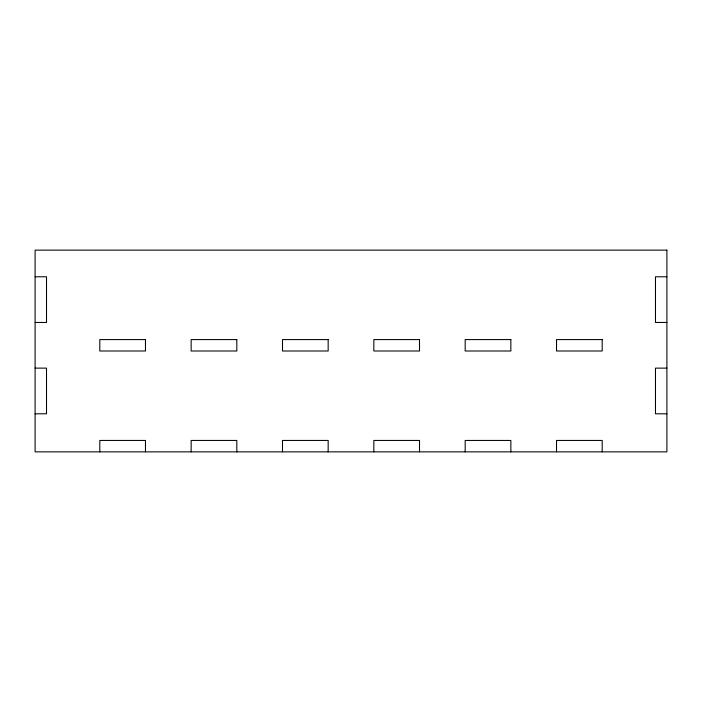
<?xml version="1.0" encoding="UTF-8"?>
<svg xmlns="http://www.w3.org/2000/svg" width="702" height="702" viewBox="0 0 702 702"><rect width="100%" height="100%" fill="white"/><g stroke="black" fill="none" stroke-linecap="round" stroke-linejoin="round"><path stroke-width="1.05" d="M35.1 276.781L46.516 276.781L46.516 322.455L35.1 322.455M666.9 276.781L655.484 276.781L655.484 322.455L666.9 322.455M35.1 368.129L46.516 368.129L46.516 413.803L35.1 413.803M666.9 368.129L655.484 368.129L655.484 413.803L666.9 413.803M602.202 451.86L602.202 440.444L556.528 440.444L556.528 451.86M510.854 451.86L510.854 440.444L465.18 440.444L465.18 451.86M419.506 451.86L419.506 440.444L373.833 440.444L373.833 451.86M328.167 451.86L328.167 440.444L282.494 440.444L282.494 451.86M236.82 451.86L236.82 440.444L191.146 440.444L191.146 451.86M145.472 451.86L145.472 440.444L99.798 440.444L99.798 451.86M666.9 250.14L35.1 250.14L35.1 451.86L666.9 451.86L666.9 250.14M145.472 339.584L99.798 339.584L99.798 351L145.472 351L145.472 339.584M236.82 339.584L191.146 339.584L191.146 351L236.82 351L236.82 339.584M328.167 339.584L282.494 339.584L282.494 351L328.167 351L328.167 339.584M419.506 339.584L373.833 339.584L373.833 351L419.506 351L419.506 339.584M510.854 339.584L465.18 339.584L465.18 351L510.854 351L510.854 339.584M602.202 339.584L556.528 339.584L556.528 351L602.202 351L602.202 339.584"/></g></svg>
